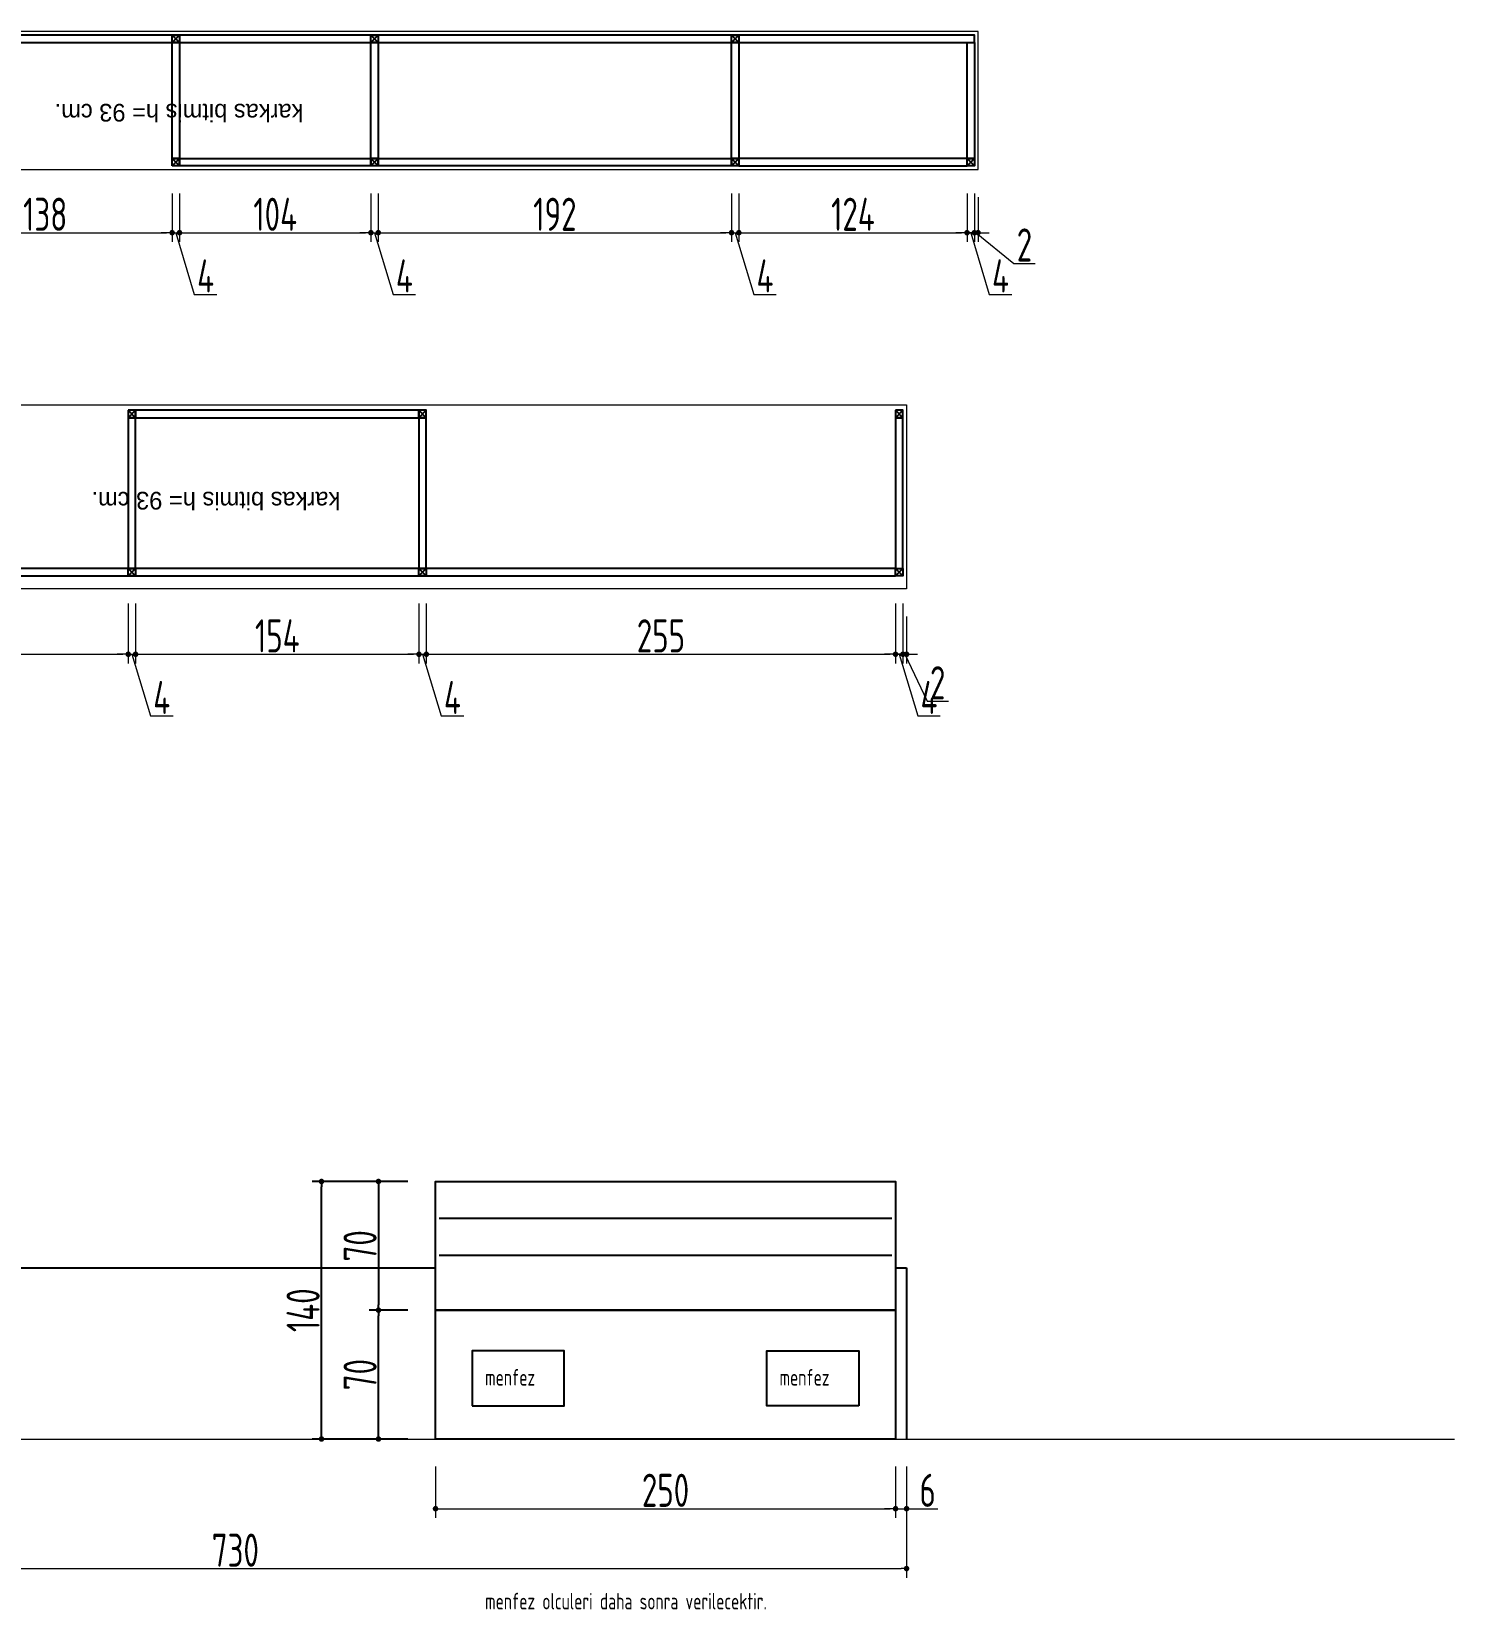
# Model space of a CAD drawing. Extents: x 309271 to 319232, y 6123 to 12941.
# Drawn here: x 311047 to 311821, y 6123 to 6980 of the extents above; entities that cross this region are included whole.
import ezdxf

# ---------------------------------------------------------------- set-up
doc = ezdxf.new("R2010")
doc.units = 0
doc.header["$LTSCALE"] = 25
doc.header["$MEASUREMENT"] = 0
doc.header["$PDSIZE"] = -500
doc.layers.get('0').update_dxf_attribs({"linetype": 'CONTINUOUS', "lineweight": 0})
doc.layers.get('DEFPOINTS').update_dxf_attribs({"linetype": 'CONTINUOUS', "lineweight": 0})
doc.layers.add('ARK_AHŞAP', color=45, linetype='CONTINUOUS', lineweight=15)
for name, color, linetype in [('Kıtc-002 Çizgi', 7, 'CONTINUOUS'), ('Kıtc-006 Yazı 001', 1, 'CONTINUOUS'), ('Kıtc-040 Detay', 7, 'CONTINUOUS')]:
    doc.layers.add(name, color=color, linetype=linetype)
doc.styles.add('DIM', font='dim', dxfattribs={"width": 0.8})
doc.dimstyles.new('mcv100 OLCU', dxfattribs={"dimtxt": 18, "dimasz": 3, "dimexe": 5, "dimexo": 15, "dimgap": 1, "dimtad": 1, "dimdec": 0, "dimzin": 9, "dimtxsty": 'DIM', "dimblk": 'DOT', "dimcen": 2.5, "dimclrd": 256, "dimclre": 256, "dimclrt": 256, "dimadec": 1, "dimazin": 1, "dimtfac": 1, "dimtdec": 0, "dimtmove": 0, "dimatfit": 3, "dimldrblk": 'DOT', "dimfxl": 1, "dimlwd": -1, "dimlwe": -1, "dimarcsym": 0})

# ---------------------------------------------------------------- blocks, each defined once
blk = doc.blocks.new('A$C14D17327')
at = {"layer": 'Kıtc-002 Çizgi', "color": 1, "elevation": 0}
blk.add_lwpolyline([(0, 4), (4, 4), (4, 0), (0, 0)], close=True, dxfattribs=at)
for points in [[(0, 4), (4, 0)], [(0, 0), (4, 4)]]:
    blk.add_lwpolyline(points, dxfattribs=at)
blk = doc.blocks.new('_Dot')
at = {"color": 0, "linetype": 'ByBlock', "lineweight": -2}
blk.add_line((-0.5, 0), (-1, 0), dxfattribs=at)
at = {"color": 0, "linetype": 'ByBlock', "const_width": 0.5}
blk.add_lwpolyline([(-0.25, 0, 1), (0.25, 0, 1)], format="xyb", close=True, dxfattribs=at)
blk = doc.blocks.new('*D143')
at = {"ltscale": 0.1, "transparency": 16777216}
for p, q in [((310901.01, 6669.39), (310901.01, 6636.81)), ((311100.01, 6669.39), (311100.01, 6636.81)), ((310904.01, 6641.81), (311097.01, 6641.81))]:
    blk.add_line(p, q, dxfattribs=at)
at = {"layer": 'DEFPOINTS', "color": 0, "ltscale": 0.1, "transparency": 16777216}
for p in [(310901.01, 6684.39), (311100.01, 6684.39), (311100.01, 6641.81)]:
    blk.add_point(p, dxfattribs=at)
at = {"ltscale": 0.1, "transparency": 16777216, "xscale": 3, "yscale": 3, "zscale": 3, "rotation": 180}
blk.add_blockref('_Dot', (310901.01, 6641.81), dxfattribs=at)
at = {"ltscale": 0.1, "transparency": 16777216, "xscale": 3, "yscale": 3, "zscale": 3}
blk.add_blockref('_Dot', (311100.01, 6641.81), dxfattribs=at)
at = {"ltscale": 0.1, "transparency": 16777216, "insert": (311000.51, 6651.81), "char_height": 18, "attachment_point": 5, "style": 'DIM'}
blk.add_mtext('199', dxfattribs=at)
blk = doc.blocks.new('*D144')
at = {"ltscale": 0.1, "transparency": 16777216}
for p, q in [((311100.01, 6669.39), (311100.01, 6636.81)), ((311104.01, 6669.39), (311104.01, 6636.81)), ((311097.01, 6641.81), (311094.01, 6641.81)), ((311100.01, 6641.81), (311104.01, 6641.81)), ((311100.01, 6641.81), (311104.01, 6641.81)), ((311102.01, 6641.81), (311112.06, 6608.31)), ((311107.01, 6641.81), (311110.01, 6641.81)), ((311112.06, 6608.31), (311124.34, 6608.31))]:
    blk.add_line(p, q, dxfattribs=at)
at = {"layer": 'DEFPOINTS', "color": 0, "ltscale": 0.1, "transparency": 16777216}
for p in [(311100.01, 6684.39), (311104.01, 6684.39), (311104.01, 6641.81)]:
    blk.add_point(p, dxfattribs=at)
at = {"ltscale": 0.1, "transparency": 16777216, "xscale": 3, "yscale": 3, "zscale": 3}
blk.add_blockref('_Dot', (311100.01, 6641.81), dxfattribs=at)
at = {"ltscale": 0.1, "transparency": 16777216, "xscale": 3, "yscale": 3, "zscale": 3, "rotation": 180}
blk.add_blockref('_Dot', (311104.01, 6641.81), dxfattribs=at)
at = {"ltscale": 0.1, "transparency": 16777216, "insert": (311118.2, 6618.31), "char_height": 18, "attachment_point": 5, "style": 'DIM'}
blk.add_mtext('4', dxfattribs=at)
blk = doc.blocks.new('*D145')
at = {"ltscale": 0.1, "transparency": 16777216}
for p, q in [((311104.01, 6669.39), (311104.01, 6636.81)), ((311258.01, 6669.39), (311258.01, 6636.81)), ((311107.01, 6641.81), (311255.01, 6641.81))]:
    blk.add_line(p, q, dxfattribs=at)
at = {"layer": 'DEFPOINTS', "color": 0, "ltscale": 0.1, "transparency": 16777216}
for p in [(311104.01, 6684.39), (311258.01, 6684.39), (311258.01, 6641.81)]:
    blk.add_point(p, dxfattribs=at)
at = {"ltscale": 0.1, "transparency": 16777216, "xscale": 3, "yscale": 3, "zscale": 3, "rotation": 180}
blk.add_blockref('_Dot', (311104.01, 6641.81), dxfattribs=at)
at = {"ltscale": 0.1, "transparency": 16777216, "xscale": 3, "yscale": 3, "zscale": 3}
blk.add_blockref('_Dot', (311258.01, 6641.81), dxfattribs=at)
at = {"ltscale": 0.1, "transparency": 16777216, "insert": (311181.01, 6651.81), "char_height": 18, "attachment_point": 5, "style": 'DIM'}
blk.add_mtext('154', dxfattribs=at)
blk = doc.blocks.new('*D146')
at = {"ltscale": 0.1, "transparency": 16777216}
for p, q in [((311258.01, 6669.39), (311258.01, 6636.81)), ((311262.01, 6669.39), (311262.01, 6636.81)), ((311255.01, 6641.81), (311252.01, 6641.81)), ((311258.01, 6641.81), (311262.01, 6641.81)), ((311258.01, 6641.81), (311262.01, 6641.81)), ((311260.01, 6641.81), (311270.06, 6608.31)), ((311265.01, 6641.81), (311268.01, 6641.81)), ((311270.06, 6608.31), (311282.34, 6608.31))]:
    blk.add_line(p, q, dxfattribs=at)
at = {"layer": 'DEFPOINTS', "color": 0, "ltscale": 0.1, "transparency": 16777216}
for p in [(311258.01, 6684.39), (311262.01, 6684.39), (311262.01, 6641.81)]:
    blk.add_point(p, dxfattribs=at)
at = {"ltscale": 0.1, "transparency": 16777216, "xscale": 3, "yscale": 3, "zscale": 3}
blk.add_blockref('_Dot', (311258.01, 6641.81), dxfattribs=at)
at = {"ltscale": 0.1, "transparency": 16777216, "xscale": 3, "yscale": 3, "zscale": 3, "rotation": 180}
blk.add_blockref('_Dot', (311262.01, 6641.81), dxfattribs=at)
at = {"ltscale": 0.1, "transparency": 16777216, "insert": (311276.2, 6618.31), "char_height": 18, "attachment_point": 5, "style": 'DIM'}
blk.add_mtext('4', dxfattribs=at)
blk = doc.blocks.new('*D147')
at = {"ltscale": 0.1, "transparency": 16777216}
for p, q in [((311262.01, 6669.39), (311262.01, 6636.81)), ((311517.01, 6669.39), (311517.01, 6636.81)), ((311265.01, 6641.81), (311514.01, 6641.81))]:
    blk.add_line(p, q, dxfattribs=at)
at = {"layer": 'DEFPOINTS', "color": 0, "ltscale": 0.1, "transparency": 16777216}
for p in [(311262.01, 6684.39), (311517.01, 6684.39), (311517.01, 6641.81)]:
    blk.add_point(p, dxfattribs=at)
at = {"ltscale": 0.1, "transparency": 16777216, "xscale": 3, "yscale": 3, "zscale": 3, "rotation": 180}
blk.add_blockref('_Dot', (311262.01, 6641.81), dxfattribs=at)
at = {"ltscale": 0.1, "transparency": 16777216, "xscale": 3, "yscale": 3, "zscale": 3}
blk.add_blockref('_Dot', (311517.01, 6641.81), dxfattribs=at)
at = {"ltscale": 0.1, "transparency": 16777216, "insert": (311389.51, 6651.81), "char_height": 18, "attachment_point": 5, "style": 'DIM'}
blk.add_mtext('255', dxfattribs=at)
blk = doc.blocks.new('*D148')
at = {"ltscale": 0.1, "transparency": 16777216}
for p, q in [((311517.01, 6669.39), (311517.01, 6636.81)), ((311521.01, 6669.39), (311521.01, 6636.81)), ((311514.01, 6641.81), (311511.01, 6641.81)), ((311517.01, 6641.81), (311521.01, 6641.81)), ((311517.01, 6641.81), (311521.01, 6641.81)), ((311519.01, 6641.81), (311529.06, 6608.31)), ((311524.01, 6641.81), (311527.01, 6641.81)), ((311529.06, 6608.31), (311541.34, 6608.31))]:
    blk.add_line(p, q, dxfattribs=at)
at = {"layer": 'DEFPOINTS', "color": 0, "ltscale": 0.1, "transparency": 16777216}
for p in [(311517.01, 6684.39), (311521.01, 6684.39), (311521.01, 6641.81)]:
    blk.add_point(p, dxfattribs=at)
at = {"ltscale": 0.1, "transparency": 16777216, "xscale": 3, "yscale": 3, "zscale": 3}
blk.add_blockref('_Dot', (311517.01, 6641.81), dxfattribs=at)
at = {"ltscale": 0.1, "transparency": 16777216, "xscale": 3, "yscale": 3, "zscale": 3, "rotation": 180}
blk.add_blockref('_Dot', (311521.01, 6641.81), dxfattribs=at)
at = {"ltscale": 0.1, "transparency": 16777216, "insert": (311535.2, 6618.31), "char_height": 18, "attachment_point": 5, "style": 'DIM'}
blk.add_mtext('4', dxfattribs=at)
blk = doc.blocks.new('*D135')
at = {"ltscale": 0.1, "transparency": 16777216}
for p, q in [((311521.01, 6669.39), (311521.01, 6636.81)), ((311523.01, 6662.39), (311523.01, 6636.81)), ((311518.01, 6641.81), (311515.01, 6641.81)), ((311521.01, 6641.81), (311523.01, 6641.81)), ((311521.01, 6641.81), (311523.01, 6641.81)), ((311522.01, 6641.81), (311534.13, 6616.31)), ((311526.01, 6641.81), (311529.01, 6641.81)), ((311534.13, 6616.31), (311545.73, 6616.31))]:
    blk.add_line(p, q, dxfattribs=at)
at = {"layer": 'DEFPOINTS', "color": 0, "ltscale": 0.1, "transparency": 16777216}
for p in [(311521.01, 6684.39), (311523.01, 6677.39), (311523.01, 6641.81)]:
    blk.add_point(p, dxfattribs=at)
at = {"ltscale": 0.1, "transparency": 16777216, "xscale": 3, "yscale": 3, "zscale": 3}
blk.add_blockref('_Dot', (311521.01, 6641.81), dxfattribs=at)
at = {"ltscale": 0.1, "transparency": 16777216, "xscale": 3, "yscale": 3, "zscale": 3, "rotation": 180}
blk.add_blockref('_Dot', (311523.01, 6641.81), dxfattribs=at)
at = {"ltscale": 0.1, "transparency": 16777216, "insert": (311539.93, 6626.31), "char_height": 18, "attachment_point": 5, "style": 'DIM'}
blk.add_mtext('2', dxfattribs=at)
blk = doc.blocks.new('*D134')
at = {"ltscale": 0.1, "transparency": 16777216}
for p, q in [((310985.87, 6892.23), (310985.87, 6865.92)), ((311123.87, 6892.23), (311123.87, 6865.92)), ((310988.87, 6870.92), (311120.87, 6870.92))]:
    blk.add_line(p, q, dxfattribs=at)
at = {"layer": 'DEFPOINTS', "color": 0, "ltscale": 0.1, "transparency": 16777216}
for p in [(310985.87, 6907.23), (311123.87, 6907.23), (311123.87, 6870.92)]:
    blk.add_point(p, dxfattribs=at)
at = {"ltscale": 0.1, "transparency": 16777216, "xscale": 3, "yscale": 3, "zscale": 3, "rotation": 180}
blk.add_blockref('_Dot', (310985.87, 6870.92), dxfattribs=at)
at = {"ltscale": 0.1, "transparency": 16777216, "xscale": 3, "yscale": 3, "zscale": 3}
blk.add_blockref('_Dot', (311123.87, 6870.92), dxfattribs=at)
at = {"ltscale": 0.1, "transparency": 16777216, "insert": (311054.87, 6880.92), "char_height": 18, "attachment_point": 5, "style": 'DIM'}
blk.add_mtext('138', dxfattribs=at)
blk = doc.blocks.new('*D120')
at = {"ltscale": 0.1, "transparency": 16777216}
for p, q in [((311123.87, 6892.23), (311123.87, 6865.92)), ((311127.87, 6892.23), (311127.87, 6865.92)), ((311120.87, 6870.92), (311117.87, 6870.92)), ((311123.87, 6870.92), (311127.87, 6870.92)), ((311123.87, 6870.92), (311127.87, 6870.92)), ((311125.87, 6870.92), (311135.92, 6837.42)), ((311130.87, 6870.92), (311133.87, 6870.92)), ((311135.92, 6837.42), (311148.21, 6837.42))]:
    blk.add_line(p, q, dxfattribs=at)
at = {"layer": 'DEFPOINTS', "color": 0, "ltscale": 0.1, "transparency": 16777216}
for p in [(311123.87, 6907.23), (311127.87, 6907.23), (311127.87, 6870.92)]:
    blk.add_point(p, dxfattribs=at)
at = {"ltscale": 0.1, "transparency": 16777216, "xscale": 3, "yscale": 3, "zscale": 3}
blk.add_blockref('_Dot', (311123.87, 6870.92), dxfattribs=at)
at = {"ltscale": 0.1, "transparency": 16777216, "xscale": 3, "yscale": 3, "zscale": 3, "rotation": 180}
blk.add_blockref('_Dot', (311127.87, 6870.92), dxfattribs=at)
at = {"ltscale": 0.1, "transparency": 16777216, "insert": (311142.07, 6847.42), "char_height": 18, "attachment_point": 5, "style": 'DIM'}
blk.add_mtext('4', dxfattribs=at)
blk = doc.blocks.new('*D121')
at = {"ltscale": 0.1, "transparency": 16777216}
for p, q in [((311127.87, 6892.23), (311127.87, 6865.92)), ((311231.87, 6892.23), (311231.87, 6865.92)), ((311130.87, 6870.92), (311228.87, 6870.92))]:
    blk.add_line(p, q, dxfattribs=at)
at = {"layer": 'DEFPOINTS', "color": 0, "ltscale": 0.1, "transparency": 16777216}
for p in [(311127.87, 6907.23), (311231.87, 6907.23), (311231.87, 6870.92)]:
    blk.add_point(p, dxfattribs=at)
at = {"ltscale": 0.1, "transparency": 16777216, "xscale": 3, "yscale": 3, "zscale": 3, "rotation": 180}
blk.add_blockref('_Dot', (311127.87, 6870.92), dxfattribs=at)
at = {"ltscale": 0.1, "transparency": 16777216, "xscale": 3, "yscale": 3, "zscale": 3}
blk.add_blockref('_Dot', (311231.87, 6870.92), dxfattribs=at)
at = {"ltscale": 0.1, "transparency": 16777216, "insert": (311179.87, 6880.92), "char_height": 18, "attachment_point": 5, "style": 'DIM'}
blk.add_mtext('104', dxfattribs=at)
blk = doc.blocks.new('*D122')
at = {"ltscale": 0.1, "transparency": 16777216}
for p, q in [((311231.87, 6892.23), (311231.87, 6865.92)), ((311235.87, 6892.23), (311235.87, 6865.92)), ((311228.87, 6870.92), (311225.87, 6870.92)), ((311231.87, 6870.92), (311235.87, 6870.92)), ((311231.87, 6870.92), (311235.87, 6870.92)), ((311233.87, 6870.92), (311243.92, 6837.42)), ((311238.87, 6870.92), (311241.87, 6870.92)), ((311243.92, 6837.42), (311256.21, 6837.42))]:
    blk.add_line(p, q, dxfattribs=at)
at = {"layer": 'DEFPOINTS', "color": 0, "ltscale": 0.1, "transparency": 16777216}
for p in [(311231.87, 6907.23), (311235.87, 6907.23), (311235.87, 6870.92)]:
    blk.add_point(p, dxfattribs=at)
at = {"ltscale": 0.1, "transparency": 16777216, "xscale": 3, "yscale": 3, "zscale": 3}
blk.add_blockref('_Dot', (311231.87, 6870.92), dxfattribs=at)
at = {"ltscale": 0.1, "transparency": 16777216, "xscale": 3, "yscale": 3, "zscale": 3, "rotation": 180}
blk.add_blockref('_Dot', (311235.87, 6870.92), dxfattribs=at)
at = {"ltscale": 0.1, "transparency": 16777216, "insert": (311250.07, 6847.42), "char_height": 18, "attachment_point": 5, "style": 'DIM'}
blk.add_mtext('4', dxfattribs=at)
blk = doc.blocks.new('*D123')
at = {"ltscale": 0.1, "transparency": 16777216}
for p, q in [((311235.87, 6892.23), (311235.87, 6865.92)), ((311427.87, 6892.23), (311427.87, 6865.92)), ((311238.87, 6870.92), (311424.87, 6870.92))]:
    blk.add_line(p, q, dxfattribs=at)
at = {"layer": 'DEFPOINTS', "color": 0, "ltscale": 0.1, "transparency": 16777216}
for p in [(311235.87, 6907.23), (311427.87, 6907.23), (311427.87, 6870.92)]:
    blk.add_point(p, dxfattribs=at)
at = {"ltscale": 0.1, "transparency": 16777216, "xscale": 3, "yscale": 3, "zscale": 3, "rotation": 180}
blk.add_blockref('_Dot', (311235.87, 6870.92), dxfattribs=at)
at = {"ltscale": 0.1, "transparency": 16777216, "xscale": 3, "yscale": 3, "zscale": 3}
blk.add_blockref('_Dot', (311427.87, 6870.92), dxfattribs=at)
at = {"ltscale": 0.1, "transparency": 16777216, "insert": (311331.87, 6880.92), "char_height": 18, "attachment_point": 5, "style": 'DIM'}
blk.add_mtext('192', dxfattribs=at)
blk = doc.blocks.new('*D124')
at = {"ltscale": 0.1, "transparency": 16777216}
for p, q in [((311427.87, 6892.23), (311427.87, 6865.92)), ((311431.87, 6892.23), (311431.87, 6865.92)), ((311424.87, 6870.92), (311421.87, 6870.92)), ((311427.87, 6870.92), (311431.87, 6870.92)), ((311427.87, 6870.92), (311431.87, 6870.92)), ((311429.87, 6870.92), (311439.92, 6837.42)), ((311434.87, 6870.92), (311437.87, 6870.92)), ((311439.92, 6837.42), (311452.21, 6837.42))]:
    blk.add_line(p, q, dxfattribs=at)
at = {"layer": 'DEFPOINTS', "color": 0, "ltscale": 0.1, "transparency": 16777216}
for p in [(311427.87, 6907.23), (311431.87, 6907.23), (311431.87, 6870.92)]:
    blk.add_point(p, dxfattribs=at)
at = {"ltscale": 0.1, "transparency": 16777216, "xscale": 3, "yscale": 3, "zscale": 3}
blk.add_blockref('_Dot', (311427.87, 6870.92), dxfattribs=at)
at = {"ltscale": 0.1, "transparency": 16777216, "xscale": 3, "yscale": 3, "zscale": 3, "rotation": 180}
blk.add_blockref('_Dot', (311431.87, 6870.92), dxfattribs=at)
at = {"ltscale": 0.1, "transparency": 16777216, "insert": (311446.07, 6847.42), "char_height": 18, "attachment_point": 5, "style": 'DIM'}
blk.add_mtext('4', dxfattribs=at)
blk = doc.blocks.new('*D125')
at = {"ltscale": 0.1, "transparency": 16777216}
for p, q in [((311431.87, 6892.23), (311431.87, 6865.92)), ((311555.87, 6892.23), (311555.87, 6865.92)), ((311434.87, 6870.92), (311552.87, 6870.92))]:
    blk.add_line(p, q, dxfattribs=at)
at = {"layer": 'DEFPOINTS', "color": 0, "ltscale": 0.1, "transparency": 16777216}
for p in [(311431.87, 6907.23), (311555.87, 6907.23), (311555.87, 6870.92)]:
    blk.add_point(p, dxfattribs=at)
at = {"ltscale": 0.1, "transparency": 16777216, "xscale": 3, "yscale": 3, "zscale": 3, "rotation": 180}
blk.add_blockref('_Dot', (311431.87, 6870.92), dxfattribs=at)
at = {"ltscale": 0.1, "transparency": 16777216, "xscale": 3, "yscale": 3, "zscale": 3}
blk.add_blockref('_Dot', (311555.87, 6870.92), dxfattribs=at)
at = {"ltscale": 0.1, "transparency": 16777216, "insert": (311493.87, 6880.92), "char_height": 18, "attachment_point": 5, "style": 'DIM'}
blk.add_mtext('124', dxfattribs=at)
blk = doc.blocks.new('*D126')
at = {"ltscale": 0.1, "transparency": 16777216}
for p, q in [((311555.87, 6892.23), (311555.87, 6865.92)), ((311559.87, 6892.23), (311559.87, 6865.92)), ((311552.87, 6870.92), (311549.87, 6870.92)), ((311555.87, 6870.92), (311559.87, 6870.92)), ((311555.87, 6870.92), (311559.87, 6870.92)), ((311557.87, 6870.92), (311567.92, 6837.42)), ((311562.87, 6870.92), (311565.87, 6870.92)), ((311567.92, 6837.42), (311580.21, 6837.42))]:
    blk.add_line(p, q, dxfattribs=at)
at = {"layer": 'DEFPOINTS', "color": 0, "ltscale": 0.1, "transparency": 16777216}
for p in [(311555.87, 6907.23), (311559.87, 6907.23), (311559.87, 6870.92)]:
    blk.add_point(p, dxfattribs=at)
at = {"ltscale": 0.1, "transparency": 16777216, "xscale": 3, "yscale": 3, "zscale": 3}
blk.add_blockref('_Dot', (311555.87, 6870.92), dxfattribs=at)
at = {"ltscale": 0.1, "transparency": 16777216, "xscale": 3, "yscale": 3, "zscale": 3, "rotation": 180}
blk.add_blockref('_Dot', (311559.87, 6870.92), dxfattribs=at)
at = {"ltscale": 0.1, "transparency": 16777216, "insert": (311574.07, 6847.42), "char_height": 18, "attachment_point": 5, "style": 'DIM'}
blk.add_mtext('4', dxfattribs=at)
blk = doc.blocks.new('*D127')
at = {"ltscale": 0.1, "transparency": 16777216}
for p, q in [((311559.87, 6892.23), (311559.87, 6865.92)), ((311561.87, 6890.23), (311561.87, 6865.92)), ((311556.87, 6870.92), (311553.87, 6870.92)), ((311559.87, 6870.92), (311561.87, 6870.92)), ((311559.87, 6870.92), (311561.87, 6870.92)), ((311560.87, 6870.92), (311581.29, 6854.23)), ((311564.87, 6870.92), (311567.87, 6870.92)), ((311581.29, 6854.23), (311592.89, 6854.23))]:
    blk.add_line(p, q, dxfattribs=at)
at = {"layer": 'DEFPOINTS', "color": 0, "ltscale": 0.1, "transparency": 16777216}
for p in [(311559.87, 6907.23), (311561.87, 6905.23), (311561.87, 6870.92)]:
    blk.add_point(p, dxfattribs=at)
at = {"ltscale": 0.1, "transparency": 16777216, "xscale": 3, "yscale": 3, "zscale": 3}
blk.add_blockref('_Dot', (311559.87, 6870.92), dxfattribs=at)
at = {"ltscale": 0.1, "transparency": 16777216, "xscale": 3, "yscale": 3, "zscale": 3, "rotation": 180}
blk.add_blockref('_Dot', (311561.87, 6870.92), dxfattribs=at)
at = {"ltscale": 0.1, "transparency": 16777216, "insert": (311587.09, 6864.23), "char_height": 18, "attachment_point": 5, "style": 'DIM'}
blk.add_mtext('2', dxfattribs=at)
blk = doc.blocks.new('*D149')
at = {"ltscale": 0.1, "transparency": 16777216}
for p, q in [((311267.01, 6200.32), (311267.01, 6172.45)), ((311517.01, 6200.32), (311517.01, 6172.45)), ((311270.01, 6177.45), (311514.01, 6177.45))]:
    blk.add_line(p, q, dxfattribs=at)
at = {"layer": 'DEFPOINTS', "color": 0, "ltscale": 0.1, "transparency": 16777216}
for p in [(311267.01, 6215.32), (311517.01, 6215.32), (311517.01, 6177.45)]:
    blk.add_point(p, dxfattribs=at)
at = {"ltscale": 0.1, "transparency": 16777216, "xscale": 3, "yscale": 3, "zscale": 3, "rotation": 180}
blk.add_blockref('_Dot', (311267.01, 6177.45), dxfattribs=at)
at = {"ltscale": 0.1, "transparency": 16777216, "xscale": 3, "yscale": 3, "zscale": 3}
blk.add_blockref('_Dot', (311517.01, 6177.45), dxfattribs=at)
at = {"ltscale": 0.1, "transparency": 16777216, "insert": (311392.01, 6187.45), "char_height": 18, "attachment_point": 5, "style": 'DIM'}
blk.add_mtext('250', dxfattribs=at)
blk = doc.blocks.new('*D150')
at = {"ltscale": 0.1, "transparency": 16777216}
for p, q in [((311517.01, 6200.32), (311517.01, 6172.45)), ((311523.01, 6200.32), (311523.01, 6172.45)), ((311514.01, 6177.45), (311511.01, 6177.45)), ((311517.01, 6177.45), (311523.01, 6177.45)), ((311526.01, 6177.45), (311539.92, 6177.45))]:
    blk.add_line(p, q, dxfattribs=at)
at = {"layer": 'DEFPOINTS', "color": 0, "ltscale": 0.1, "transparency": 16777216}
for p in [(311517.01, 6215.32), (311523.01, 6215.32), (311523.01, 6177.45)]:
    blk.add_point(p, dxfattribs=at)
at = {"ltscale": 0.1, "transparency": 16777216, "xscale": 3, "yscale": 3, "zscale": 3}
blk.add_blockref('_Dot', (311517.01, 6177.45), dxfattribs=at)
at = {"ltscale": 0.1, "transparency": 16777216, "xscale": 3, "yscale": 3, "zscale": 3, "rotation": 180}
blk.add_blockref('_Dot', (311523.01, 6177.45), dxfattribs=at)
at = {"ltscale": 0.1, "transparency": 16777216, "insert": (311534.46, 6187.45), "char_height": 18, "attachment_point": 5, "style": 'DIM'}
blk.add_mtext('6', dxfattribs=at)
blk = doc.blocks.new('*D151')
at = {"ltscale": 0.1, "transparency": 16777216}
for p, q in [((310793.44, 6200.32), (310793.44, 6139.91)), ((311523.01, 6200.32), (311523.01, 6139.91)), ((310796.44, 6144.91), (311520.01, 6144.91))]:
    blk.add_line(p, q, dxfattribs=at)
at = {"layer": 'DEFPOINTS', "color": 0, "ltscale": 0.1, "transparency": 16777216}
for p in [(310793.44, 6215.32), (311523.01, 6215.32), (311523.01, 6144.91)]:
    blk.add_point(p, dxfattribs=at)
at = {"ltscale": 0.1, "transparency": 16777216, "xscale": 3, "yscale": 3, "zscale": 3, "rotation": 180}
blk.add_blockref('_Dot', (310793.44, 6144.91), dxfattribs=at)
at = {"ltscale": 0.1, "transparency": 16777216, "xscale": 3, "yscale": 3, "zscale": 3}
blk.add_blockref('_Dot', (311523.01, 6144.91), dxfattribs=at)
at = {"ltscale": 0.1, "transparency": 16777216, "insert": (311158.22, 6154.91), "char_height": 18, "attachment_point": 5, "style": 'DIM'}
blk.add_mtext('730', dxfattribs=at)
blk = doc.blocks.new('*D152')
at = {"layer": 'DEFPOINTS', "color": 0, "transparency": 16777216}
for p in [(311236, 6285.32), (311267.01, 6285.32), (311267.01, 6215.32)]:
    blk.add_point(p, dxfattribs=at)
at = {"layer": 'Kıtc-002 Çizgi', "transparency": 16777216}
for p, q in [((311252.01, 6285.32), (311231, 6285.32)), ((311236, 6218.32), (311236, 6282.32)), ((311252.01, 6215.32), (311231, 6215.32))]:
    blk.add_line(p, q, dxfattribs=at)
at = {"layer": 'Kıtc-002 Çizgi', "transparency": 16777216, "xscale": 3, "yscale": 3, "zscale": 3}
for p, rotation in [((311236, 6285.32), 90), ((311236, 6215.32), 270)]:
    blk.add_blockref('_Dot', p, dxfattribs=dict(at, rotation=rotation))
at = {"layer": 'Kıtc-002 Çizgi', "transparency": 16777216, "insert": (311226, 6250.32), "char_height": 18, "attachment_point": 5, "rotation": 90, "style": 'DIM'}
blk.add_mtext('70', dxfattribs=at)
blk = doc.blocks.new('*D153')
at = {"layer": 'DEFPOINTS', "color": 0, "transparency": 16777216}
for p in [(311267.01, 6355.32), (311236, 6285.32), (311267.01, 6285.32)]:
    blk.add_point(p, dxfattribs=at)
at = {"layer": 'Kıtc-002 Çizgi', "transparency": 16777216}
for p, q in [((311252.01, 6355.32), (311231, 6355.32)), ((311236, 6352.32), (311236, 6288.32)), ((311252.01, 6285.32), (311231, 6285.32))]:
    blk.add_line(p, q, dxfattribs=at)
at = {"layer": 'Kıtc-002 Çizgi', "transparency": 16777216, "xscale": 3, "yscale": 3, "zscale": 3}
for p, rotation in [((311236, 6355.32), 90), ((311236, 6285.32), 270)]:
    blk.add_blockref('_Dot', p, dxfattribs=dict(at, rotation=rotation))
at = {"layer": 'Kıtc-002 Çizgi', "transparency": 16777216, "insert": (311226, 6320.32), "char_height": 18, "attachment_point": 5, "rotation": 90, "style": 'DIM'}
blk.add_mtext('70', dxfattribs=at)
blk = doc.blocks.new('*D154')
at = {"layer": 'DEFPOINTS', "color": 0, "transparency": 16777216}
for p in [(311205.04, 6355.32), (311267.01, 6355.32), (311267.01, 6215.32)]:
    blk.add_point(p, dxfattribs=at)
at = {"layer": 'Kıtc-002 Çizgi', "transparency": 16777216}
for p, q in [((311252.01, 6355.32), (311200.04, 6355.32)), ((311205.04, 6218.32), (311205.04, 6352.32)), ((311252.01, 6215.32), (311200.04, 6215.32))]:
    blk.add_line(p, q, dxfattribs=at)
at = {"layer": 'Kıtc-002 Çizgi', "transparency": 16777216, "xscale": 3, "yscale": 3, "zscale": 3}
for p, rotation in [((311205.04, 6355.32), 90), ((311205.04, 6215.32), 270)]:
    blk.add_blockref('_Dot', p, dxfattribs=dict(at, rotation=rotation))
at = {"layer": 'Kıtc-002 Çizgi', "transparency": 16777216, "insert": (311195.04, 6285.32), "char_height": 18, "attachment_point": 5, "rotation": 90, "style": 'DIM'}
blk.add_mtext('140', dxfattribs=at)

msp = doc.modelspace()

# ---------------------------------------------------------------- linework, layer by layer
at = {"ltscale": 0.1}
msp.add_line((310448.05, 6215.32), (311820.77, 6215.32), dxfattribs=at)
at = {"layer": 'ARK_AHŞAP'}
for points in [[(311561.87, 6905.23), (311561.87, 6980.23), (310663.87, 6980.23), (310663.87, 6905.23)], [(311523.01, 6777.39), (311523.01, 6677.39), (310793.44, 6677.39), (310793.44, 6777.39), (311411.12, 6777.39), (311411.12, 6777.39)]]:
    msp.add_lwpolyline(points, close=True, dxfattribs=at)
at = {"layer": 'Kıtc-002 Çizgi', "color": 1}
for p, q in [((311269.01, 6335.32), (311515.01, 6335.32)), ((311269.01, 6315.32), (311515.01, 6315.32)), ((310793.44, 6308.32), (311267.01, 6308.32)), ((311517.01, 6308.32), (311523.01, 6308.32)), ((311523.01, 6308.32), (311523.01, 6215.32))]:
    msp.add_line(p, q, dxfattribs=at)
for points in [[(311559.87, 6974.23), (311559.87, 6978.23), (310669.87, 6978.23), (310669.87, 6974.23)], [(311127.87, 6974.23), (311127.87, 6911.23), (311123.87, 6911.23), (311123.87, 6974.23)], [(311235.87, 6974.23), (311235.87, 6911.23), (311231.87, 6911.23), (311231.87, 6974.23)], [(311431.87, 6974.23), (311431.87, 6911.23), (311427.87, 6911.23), (311427.87, 6974.23)], [(311559.87, 6974.23), (311559.87, 6911.23), (311555.87, 6911.23), (311555.87, 6974.23)], [(311231.87, 6911.23), (311231.87, 6907.23), (311127.87, 6907.23), (311127.87, 6911.23)], [(311427.87, 6911.23), (311427.87, 6907.23), (311235.87, 6907.23), (311235.87, 6911.23)], [(311431.87, 6911.23), (311431.87, 6907.23), (311555.87, 6907.23), (311555.87, 6911.23)], [(311104.01, 6688.39), (311104.01, 6770.39), (311100.01, 6770.39), (311100.01, 6688.39)], [(311258.01, 6770.39), (311258.01, 6774.39), (311104.01, 6774.39), (311104.01, 6770.39)], [(311262.01, 6688.39), (311262.01, 6770.39), (311258.01, 6770.39), (311258.01, 6688.39)], [(311521.01, 6688.39), (311521.01, 6770.39), (311517.01, 6770.39), (311517.01, 6688.39)], [(310801.01, 6688.39), (310801.01, 6684.39), (311517.01, 6684.39), (311517.01, 6688.39)], [(311517.01, 6285.32), (311267.01, 6285.32), (311267.01, 6355.32), (311517.01, 6355.32)], [(311267.01, 6285.32), (311517.01, 6285.32), (311517.01, 6215.32), (311267.01, 6215.32)], [(311287.01, 6233.32), (311337.01, 6233.32), (311337.01, 6263.32), (311287.01, 6263.32)], [(311497.01, 6233.32), (311447.01, 6233.32), (311447.01, 6263.32), (311497.01, 6263.32)]]:
    msp.add_lwpolyline(points, close=True, dxfattribs=at)

# ---------------------------------------------------------------- block references
at = {"layer": 'Kıtc-040 Detay', "rotation": 90}
for p in [(311127.87, 6974.23, 0), (311235.87, 6974.23, 0), (311431.87, 6974.23, 0), (311127.87, 6907.23, 0), (311235.87, 6907.23, 0), (311431.87, 6907.23, 0), (311559.87, 6907.23, 0), (311104.01, 6684.39, 0), (311262.01, 6684.39, 0), (311521.01, 6684.39, 0)]:
    msp.add_blockref('A$C14D17327', p, dxfattribs=at)
at = {"layer": 'Kıtc-040 Detay', "xscale": -1, "rotation": 90}
for p in [(311104.01, 6774.39, 0), (311262.01, 6774.39, 0), (311521.01, 6774.39, 0)]:
    msp.add_blockref('A$C14D17327', p, dxfattribs=at)

# ---------------------------------------------------------------- texts
at = {"layer": 'Kıtc-002 Çizgi', "color": 1, "style": 'DIM', "width": 0.8}
for s, p in [('menfez', (311293.93, 6244.36)), ('menfez', (311453.93, 6244.36)), ('menfez olculeri daha sonra verilecektir.', (311293.93, 6122.71))]:
    msp.add_text(s, height=9, dxfattribs=at).set_placement(p)
at = {"layer": 'Kıtc-006 Yazı 001'}
for p in [(311195.21, 6940.93), (311215.23, 6730.08)]:
    msp.add_text('karkas bitmis h= 93 cm.', height=9.6, rotation=180, dxfattribs=at).set_placement(p)

# ---------------------------------------------------------------- dimensions: what is measured, and where the dimension line sits
at = {"ltscale": 0.1}
for base, p1, p2, picture, middle in [((311123.87, 6870.92), (310985.87, 6907.23), (311123.87, 6907.23), '*D134', (311054.87, 6880.92)), ((311127.87, 6870.92), (311123.87, 6907.23), (311127.87, 6907.23), '*D120', (311136.92, 6847.42)), ((311231.87, 6870.92), (311127.87, 6907.23), (311231.87, 6907.23), '*D121', (311179.87, 6880.92)), ((311235.87, 6870.92), (311231.87, 6907.23), (311235.87, 6907.23), '*D122', (311244.92, 6847.42)), ((311427.87, 6870.92), (311235.87, 6907.23), (311427.87, 6907.23), '*D123', (311331.87, 6880.92)), ((311431.87, 6870.92), (311427.87, 6907.23), (311431.87, 6907.23), '*D124', (311440.92, 6847.42)), ((311555.87, 6870.92), (311431.87, 6907.23), (311555.87, 6907.23), '*D125', (311493.87, 6880.92)), ((311559.87, 6870.92), (311555.87, 6907.23), (311559.87, 6907.23), '*D126', (311568.92, 6847.42)), ((311100.01, 6641.81), (310901.01, 6684.39), (311100.01, 6684.39), '*D143', (311000.51, 6651.81)), ((311104.01, 6641.81), (311100.01, 6684.39), (311104.01, 6684.39), '*D144', (311113.06, 6618.31)), ((311258.01, 6641.81), (311104.01, 6684.39), (311258.01, 6684.39), '*D145', (311181.01, 6651.81)), ((311262.01, 6641.81), (311258.01, 6684.39), (311262.01, 6684.39), '*D146', (311271.06, 6618.31)), ((311517.01, 6641.81), (311262.01, 6684.39), (311517.01, 6684.39), '*D147', (311389.51, 6651.81)), ((311521.01, 6641.81), (311517.01, 6684.39), (311521.01, 6684.39), '*D148', (311530.06, 6618.31))]:
    dim = msp.add_linear_dim(base=base, p1=p1, p2=p2, angle=180, dimstyle='mcv100 OLCU', override={"dimtmove": 1}, dxfattribs=at)
    dim.commit()
    dim.dimension.update_dxf_attribs({"geometry": picture, "text_midpoint": middle})
for base, p1, p2, picture, middle in [((311561.87, 6870.92), (311559.87, 6907.23), (311561.87, 6905.23), '*D127', (311582.29, 6854.23)), ((311523.01, 6641.81), (311521.01, 6684.39), (311523.01, 6677.39), '*D135', (311535.13, 6616.31))]:
    dim = msp.add_linear_dim(base=base, p1=p1, p2=p2, angle=180, dimstyle='mcv100 OLCU', override={"dimtmove": 1}, dxfattribs=at)
    dim.commit()
    dim.dimension.update_dxf_attribs({"geometry": picture, "text_midpoint": middle, "dimtype": 160})
for base, p1, p2, picture, middle in [((311523.01, 6144.91), (310793.44, 6215.32), (311523.01, 6215.32), '*D151', (311158.22, 6154.91)), ((311517.01, 6177.45), (311267.01, 6215.32), (311517.01, 6215.32), '*D149', (311392.01, 6187.45)), ((311523.01, 6177.45), (311517.01, 6215.32), (311523.01, 6215.32), '*D150', (311534.46, 6187.45))]:
    dim = msp.add_linear_dim(base=base, p1=p1, p2=p2, dimstyle='mcv100 OLCU', dxfattribs=at)
    dim.commit()
    dim.dimension.update_dxf_attribs({"geometry": picture, "text_midpoint": middle})
at = {"layer": 'Kıtc-002 Çizgi', "color": 1}
for base, p1, p2, picture, middle in [((311205.04, 6355.32), (311267.01, 6215.32), (311267.01, 6355.32), '*D154', (311195.04, 6285.32)), ((311236, 6285.32), (311267.01, 6355.32), (311267.01, 6285.32), '*D153', (311226, 6320.32)), ((311236, 6285.32), (311267.01, 6215.32), (311267.01, 6285.32), '*D152', (311226, 6250.32))]:
    dim = msp.add_linear_dim(base=base, p1=p1, p2=p2, angle=90, dimstyle='mcv100 OLCU', dxfattribs=at)
    dim.commit()
    dim.dimension.update_dxf_attribs({"geometry": picture, "text_midpoint": middle})

doc.saveas('drawing.dxf')
